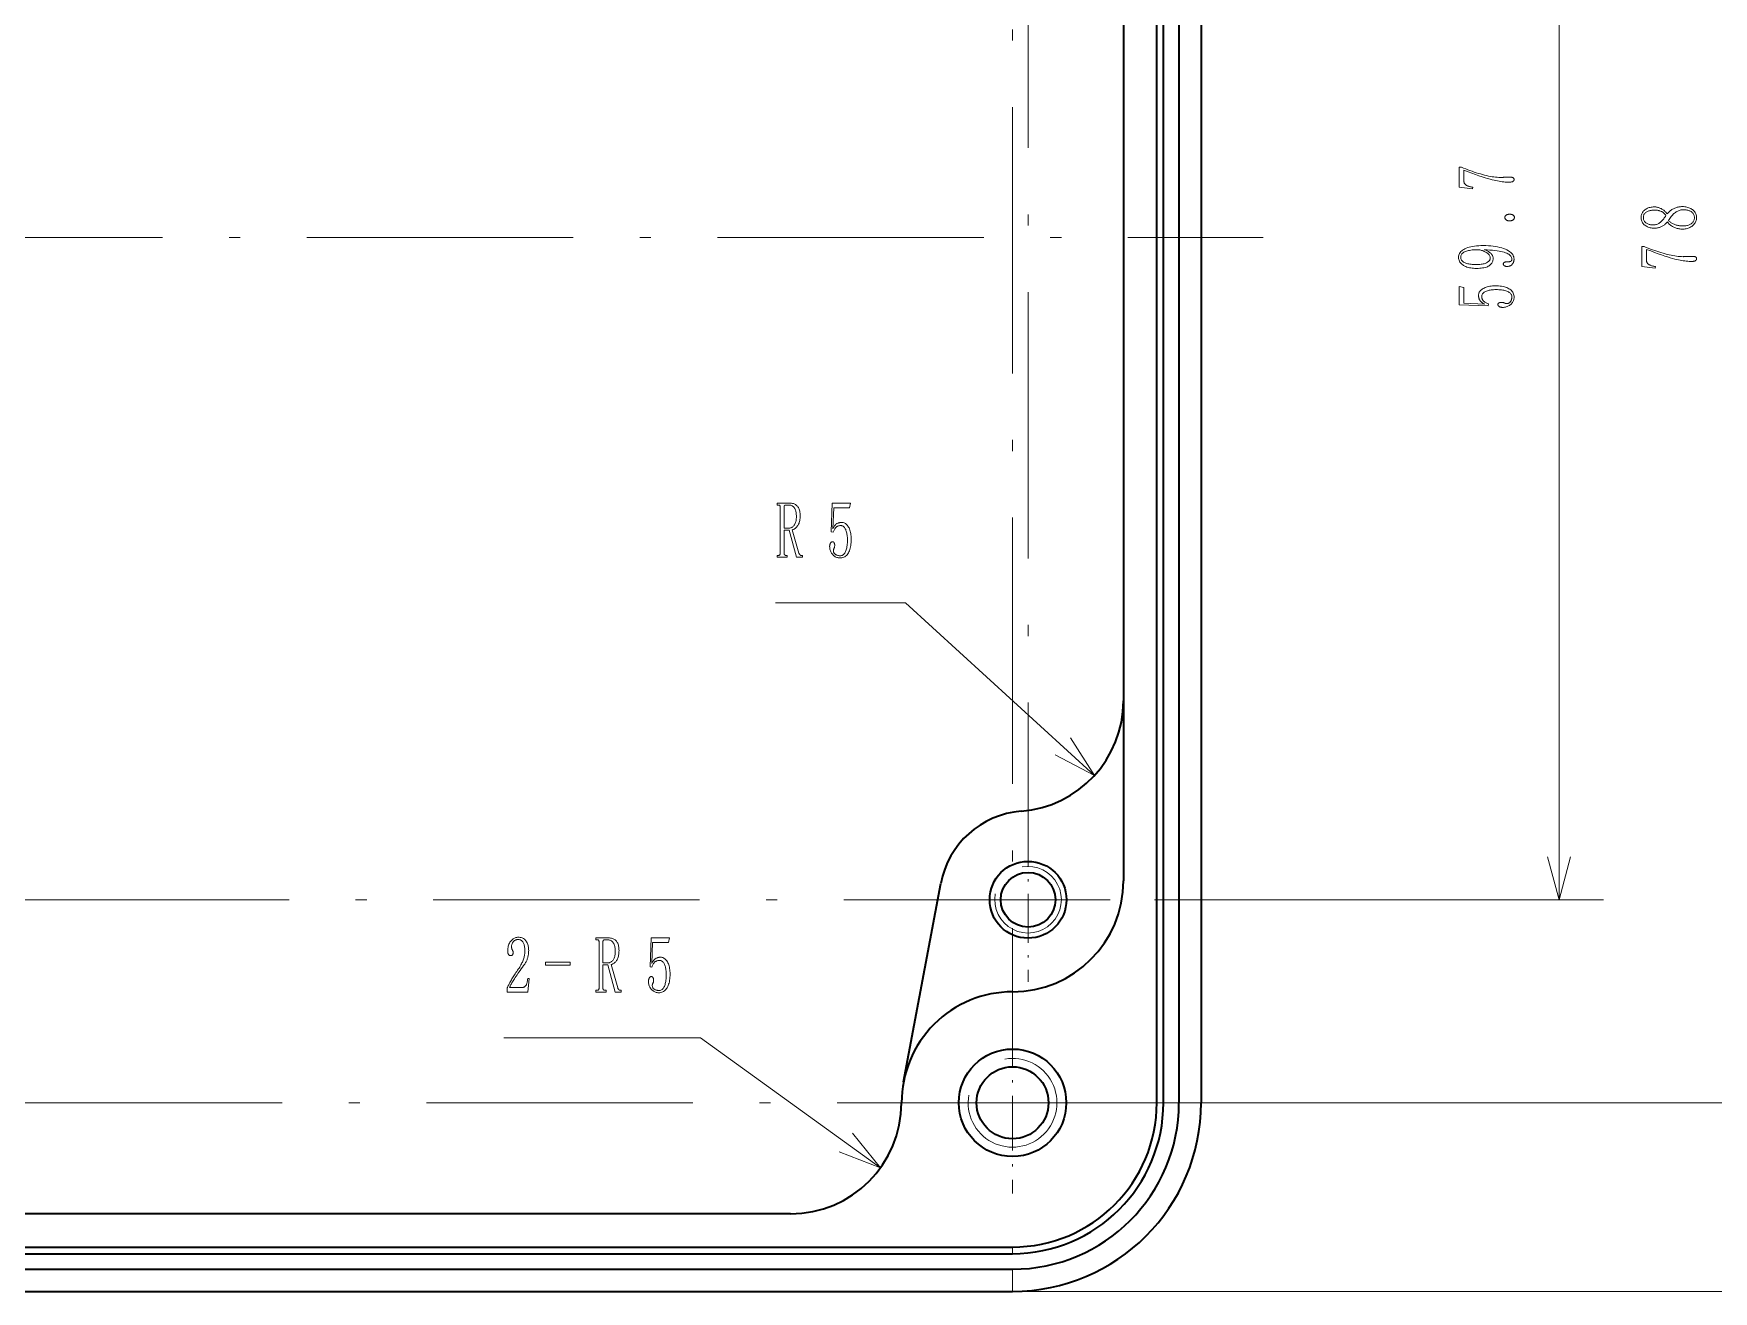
# Model space of a CAD drawing. Extents: x 20 to 415, y 10 to 290.
# Drawn here: x 171.4 to 247.1, y 81.9 to 138.6 of the extents above; entities that cross this region are included whole.
import ezdxf

# ---------------------------------------------------------------- set-up
doc = ezdxf.new("R2010")
doc.units = 0
doc.linetypes.add('DASHDOT', pattern=[18.5, 12, -3, 0.5, -3])

msp = doc.modelspace()

# ---------------------------------------------------------------- linework, layer by layer
at = {"color": 7, "linetype": 'DASHDOT', "lineweight": 13}
for p, q in [((215.534, 172.261), (215.534, 94.262)), ((216.234, 163.924), (216.234, 103.126)), ((91.234, 129.392), (226.834, 129.392)), ((219.931, 99.542), (107.581, 99.542)), ((219.626, 90.392), (106.338, 90.392))]:
    msp.add_line(p, q, dxfattribs=at)
at = {"color": 7, "lineweight": 35}
for p, q in [((222.034, 90.392), (222.034, 168.392)), ((222.334, 90.392), (222.334, 168.392)), ((223.034, 168.392), (223.034, 90.392)), ((224.034, 168.392), (224.034, 90.392)), ((220.534, 158.392), (220.534, 100.392)), ((205.534, 85.392), (112.534, 85.392)), ((102.534, 83.892), (215.534, 83.892)), ((102.534, 83.592), (215.534, 83.592)), ((102.534, 82.892), (215.534, 82.892)), ((102.534, 81.892), (215.534, 81.892))]:
    msp.add_line(p, q, dxfattribs=at)
at = {"color": 7, "lineweight": 13}
for p, q in [((240.164, 99.542), (240.164, 159.242)), ((221.931, 99.542), (242.164, 99.542)), ((219.626, 90.392), (250.392, 90.392)), ((215.534, 81.892), (259.501, 81.892))]:
    msp.add_line(p, q, dxfattribs=at)
at = {"color": 7, "lineweight": 13, "ltscale": 0.146333}
msp.add_line((210.704, 112.916), (204.85, 112.916), dxfattribs=at)
at = {"color": 7, "lineweight": 13, "ltscale": 0.288369}
msp.add_line((219.23, 105.147), (210.704, 112.916), dxfattribs=at)
at = {"color": 7, "lineweight": 35, "ltscale": 0.000587463}
msp.add_line((220.534, 108.03), (220.51, 108.03), dxfattribs=at)
at = {"color": 7, "linetype": 'DASHDOT', "lineweight": 13, "ltscale": 0.184872}
msp.add_line((216.234, 103.239), (216.234, 95.844), dxfattribs=at)
at = {"color": 7, "lineweight": 35, "ltscale": 0.227671}
msp.add_line((210.623, 91.329), (212.303, 100.28), dxfattribs=at)
at = {"color": 7, "linetype": 'DASHDOT', "lineweight": 13, "ltscale": 0.204623}
msp.add_line((215.534, 94.484), (215.534, 86.299), dxfattribs=at)
at = {"color": 7, "lineweight": 13, "ltscale": 0.221376}
msp.add_line((201.471, 93.322), (192.616, 93.322), dxfattribs=at)
at = {"color": 7, "lineweight": 13, "ltscale": 0.250244}
msp.add_line((209.589, 87.467), (201.471, 93.322), dxfattribs=at)
at = {"color": 7, "lineweight": 13, "ltscale": 0.0075}
for p, q in [((222.334, 90.392), (222.034, 90.392)), ((215.534, 83.592), (215.534, 83.892))]:
    msp.add_line(p, q, dxfattribs=at)
at = {"color": 7, "lineweight": 13, "ltscale": 0.025}
for p, q in [((224.034, 90.392), (223.034, 90.392)), ((215.534, 81.892), (215.534, 82.892))]:
    msp.add_line(p, q, dxfattribs=at)
at = {"color": 7, "lineweight": 13}
for points in [[(235.764, 132.549), (235.861, 132.51), (235.958, 132.472), (236.054, 132.435), (236.149, 132.4), (236.244, 132.367), (236.339, 132.335), (236.434, 132.304), (236.528, 132.275), (236.621, 132.247), (236.714, 132.22), (236.806, 132.196), (236.895, 132.174), (236.982, 132.155), (237.066, 132.138), (237.148, 132.124), (237.228, 132.112), (237.305, 132.103), (237.379, 132.097), (237.451, 132.093), (237.521, 132.092), (237.533, 132.092), (237.546, 132.092), (237.56, 132.092), (237.575, 132.093), (237.591, 132.093), (237.608, 132.094), (237.626, 132.095), (237.645, 132.096), (237.665, 132.097), (237.686, 132.099), (237.707, 132.1), (237.73, 132.101), (237.753, 132.102), (237.777, 132.103), (237.802, 132.104), (237.827, 132.105), (237.853, 132.105), (237.88, 132.106), (237.907, 132.106), (237.936, 132.106), (237.958, 132.106), (237.978, 132.105), (237.998, 132.103), (238.016, 132.101), (238.032, 132.099), (238.047, 132.096), (238.061, 132.092), (238.073, 132.088), (238.083, 132.083), (238.093, 132.077), (238.101, 132.071), (238.108, 132.065), (238.115, 132.058), (238.12, 132.05), (238.125, 132.042), (238.129, 132.033), (238.132, 132.023), (238.134, 132.013), (238.135, 132.003), (238.136, 131.992), (238.135, 131.983), (238.134, 131.975), (238.131, 131.967), (238.128, 131.959), (238.123, 131.951), (238.118, 131.943), (238.111, 131.935), (238.104, 131.928), (238.095, 131.92), (238.086, 131.913), (238.075, 131.906), (238.062, 131.9), (238.048, 131.895), (238.033, 131.89), (238.016, 131.886), (237.997, 131.883), (237.977, 131.881), (237.955, 131.879), (237.932, 131.878), (237.907, 131.877), (237.851, 131.878), (237.793, 131.881), (237.733, 131.885), (237.669, 131.891), (237.603, 131.899), (237.535, 131.908), (237.464, 131.919), (237.39, 131.932), (237.314, 131.947), (237.236, 131.963), (237.15, 131.983), (237.053, 132.009), (236.945, 132.04), (236.826, 132.077), (236.696, 132.12), (236.555, 132.169), (236.403, 132.223), (236.239, 132.283), (236.064, 132.349), (235.878, 132.42), (235.878, 131.92), (235.879, 131.898), (235.882, 131.877), (235.887, 131.856), (235.894, 131.837), (235.903, 131.818), (235.914, 131.801), (235.927, 131.785), (235.942, 131.769), (235.959, 131.755), (235.978, 131.742), (235.999, 131.729), (236.022, 131.717), (236.047, 131.706), (236.074, 131.696), (236.103, 131.686), (236.134, 131.677), (236.167, 131.669), (236.202, 131.662), (236.239, 131.655), (236.278, 131.649), (236.264, 131.577), (235.664, 131.649), (235.664, 132.549)], [(238.15, 130.292), (238.149, 130.278), (238.148, 130.264), (238.145, 130.251), (238.141, 130.239), (238.136, 130.227), (238.129, 130.216), (238.122, 130.206), (238.113, 130.196), (238.104, 130.186), (238.093, 130.177), (238.081, 130.169), (238.068, 130.162), (238.055, 130.156), (238.04, 130.15), (238.025, 130.145), (238.009, 130.141), (237.992, 130.138), (237.974, 130.136), (237.955, 130.135), (237.936, 130.135), (237.916, 130.135), (237.897, 130.136), (237.879, 130.138), (237.862, 130.141), (237.846, 130.145), (237.831, 130.15), (237.817, 130.156), (237.803, 130.162), (237.79, 130.169), (237.778, 130.177), (237.768, 130.186), (237.758, 130.196), (237.749, 130.206), (237.742, 130.216), (237.736, 130.227), (237.73, 130.239), (237.726, 130.251), (237.724, 130.264), (237.722, 130.278), (237.721, 130.292), (237.722, 130.303), (237.724, 130.314), (237.727, 130.325), (237.732, 130.335), (237.737, 130.345), (237.744, 130.355), (237.753, 130.365), (237.762, 130.374), (237.773, 130.383), (237.786, 130.392), (237.799, 130.4), (237.812, 130.407), (237.826, 130.414), (237.84, 130.419), (237.855, 130.424), (237.87, 130.428), (237.886, 130.431), (237.902, 130.433), (237.919, 130.434), (237.936, 130.435), (237.955, 130.434), (237.974, 130.433), (237.992, 130.431), (238.009, 130.428), (238.025, 130.424), (238.04, 130.419), (238.055, 130.414), (238.068, 130.407), (238.081, 130.4), (238.093, 130.392), (238.104, 130.383), (238.113, 130.374), (238.122, 130.365), (238.129, 130.355), (238.136, 130.345), (238.141, 130.335), (238.145, 130.325), (238.148, 130.314), (238.149, 130.303)], [(245.72, 130.777), (245.774, 130.776), (245.825, 130.772), (245.875, 130.765), (245.924, 130.756), (245.97, 130.743), (246.015, 130.729), (246.058, 130.711), (246.1, 130.691), (246.139, 130.667), (246.177, 130.642), (246.213, 130.614), (246.244, 130.584), (246.272, 130.552), (246.296, 130.518), (246.317, 130.483), (246.333, 130.445), (246.346, 130.406), (246.356, 130.365), (246.361, 130.322), (246.363, 130.277), (246.361, 130.235), (246.356, 130.194), (246.346, 130.155), (246.333, 130.116), (246.317, 130.079), (246.296, 130.043), (246.272, 130.009), (246.244, 129.976), (246.213, 129.944), (246.177, 129.913), (246.14, 129.885), (246.101, 129.859), (246.061, 129.837), (246.02, 129.817), (245.977, 129.801), (245.934, 129.787), (245.889, 129.777), (245.844, 129.769), (245.797, 129.765), (245.749, 129.763), (245.701, 129.764), (245.655, 129.767), (245.61, 129.771), (245.566, 129.777), (245.524, 129.785), (245.483, 129.794), (245.444, 129.805), (245.406, 129.818), (245.37, 129.833), (245.335, 129.849), (245.301, 129.867), (245.268, 129.886), (245.236, 129.907), (245.204, 129.929), (245.174, 129.952), (245.144, 129.977), (245.116, 130.004), (245.088, 130.032), (245.061, 130.061), (245.035, 130.092), (245.014, 130.064), (244.993, 130.037), (244.97, 130.012), (244.947, 129.989), (244.922, 129.967), (244.897, 129.946), (244.87, 129.927), (244.843, 129.909), (244.814, 129.892), (244.785, 129.877), (244.754, 129.864), (244.723, 129.852), (244.691, 129.841), (244.659, 129.832), (244.626, 129.824), (244.592, 129.817), (244.557, 129.812), (244.522, 129.809), (244.486, 129.807), (244.449, 129.806), (244.401, 129.807), (244.355, 129.811), (244.31, 129.818), (244.266, 129.827), (244.224, 129.838), (244.183, 129.852), (244.144, 129.869), (244.106, 129.888), (244.07, 129.91), (244.035, 129.935), (244.002, 129.961), (243.973, 129.99), (243.947, 130.021), (243.925, 130.053), (243.906, 130.088), (243.891, 130.125), (243.879, 130.164), (243.87, 130.204), (243.865, 130.247), (243.863, 130.292), (243.865, 130.334), (243.87, 130.374), (243.879, 130.413), (243.891, 130.449), (243.906, 130.485), (243.925, 130.518), (243.947, 130.55), (243.973, 130.58), (244.002, 130.608), (244.035, 130.635), (244.07, 130.659), (244.106, 130.681), (244.144, 130.7), (244.183, 130.717), (244.224, 130.731), (244.266, 130.743), (244.31, 130.752), (244.355, 130.758), (244.401, 130.762), (244.449, 130.763), (244.483, 130.762), (244.517, 130.76), (244.55, 130.756), (244.583, 130.751), (244.615, 130.743), (244.647, 130.735), (244.678, 130.725), (244.709, 130.713), (244.74, 130.699), (244.77, 130.685), (244.8, 130.668), (244.829, 130.65), (244.857, 130.63), (244.885, 130.609), (244.911, 130.586), (244.937, 130.562), (244.963, 130.536), (244.987, 130.509), (245.011, 130.479), (245.035, 130.449), (245.063, 130.482), (245.093, 130.514), (245.123, 130.543), (245.153, 130.571), (245.185, 130.597), (245.216, 130.621), (245.249, 130.643), (245.281, 130.664), (245.315, 130.682), (245.349, 130.699), (245.383, 130.714), (245.419, 130.727), (245.454, 130.739), (245.491, 130.749), (245.527, 130.758), (245.565, 130.765), (245.603, 130.77), (245.641, 130.774), (245.681, 130.777)], [(244.463, 130.62), (244.424, 130.619), (244.385, 130.617), (244.348, 130.613), (244.311, 130.608), (244.276, 130.601), (244.241, 130.592), (244.208, 130.582), (244.175, 130.57), (244.144, 130.557), (244.113, 130.542), (244.085, 130.525), (244.059, 130.507), (244.037, 130.486), (244.017, 130.464), (244.001, 130.44), (243.987, 130.414), (243.977, 130.386), (243.969, 130.357), (243.965, 130.325), (243.963, 130.292), (243.965, 130.256), (243.969, 130.222), (243.976, 130.19), (243.986, 130.16), (243.999, 130.133), (244.015, 130.107), (244.033, 130.084), (244.055, 130.063), (244.079, 130.044), (244.106, 130.027), (244.135, 130.012), (244.164, 129.999), (244.193, 129.987), (244.223, 129.977), (244.252, 129.968), (244.283, 129.961), (244.313, 129.956), (244.344, 129.952), (244.375, 129.95), (244.406, 129.949), (244.437, 129.95), (244.469, 129.953), (244.5, 129.959), (244.531, 129.967), (244.561, 129.977), (244.592, 129.99), (244.623, 130.005), (244.653, 130.022), (244.683, 130.041), (244.713, 130.063), (244.743, 130.087), (244.772, 130.112), (244.8, 130.139), (244.827, 130.168), (244.854, 130.199), (244.88, 130.231), (244.906, 130.265), (244.93, 130.301), (244.954, 130.338), (244.977, 130.377), (244.96, 130.402), (244.941, 130.426), (244.922, 130.448), (244.902, 130.469), (244.881, 130.488), (244.859, 130.506), (244.836, 130.522), (244.813, 130.537), (244.788, 130.551), (244.763, 130.563), (244.737, 130.574), (244.71, 130.584), (244.682, 130.592), (244.653, 130.6), (244.624, 130.606), (244.593, 130.611), (244.562, 130.615), (244.53, 130.618), (244.497, 130.62)], [(245.749, 129.906), (245.794, 129.907), (245.837, 129.91), (245.878, 129.915), (245.918, 129.922), (245.956, 129.931), (245.992, 129.942), (246.027, 129.955), (246.06, 129.97), (246.091, 129.987), (246.12, 130.006), (246.147, 130.027), (246.172, 130.049), (246.193, 130.072), (246.212, 130.097), (246.227, 130.124), (246.24, 130.152), (246.25, 130.181), (246.257, 130.212), (246.262, 130.244), (246.263, 130.277), (246.262, 130.314), (246.257, 130.348), (246.25, 130.38), (246.24, 130.41), (246.227, 130.438), (246.212, 130.464), (246.193, 130.488), (246.172, 130.511), (246.147, 130.531), (246.12, 130.549), (246.091, 130.565), (246.06, 130.58), (246.028, 130.593), (245.995, 130.604), (245.96, 130.613), (245.923, 130.621), (245.885, 130.627), (245.846, 130.631), (245.805, 130.634), (245.763, 130.635), (245.726, 130.633), (245.689, 130.63), (245.653, 130.624), (245.617, 130.615), (245.581, 130.604), (245.545, 130.591), (245.51, 130.575), (245.475, 130.557), (245.44, 130.536), (245.406, 130.513), (245.372, 130.488), (245.339, 130.46), (245.306, 130.429), (245.273, 130.397), (245.242, 130.361), (245.211, 130.324), (245.18, 130.284), (245.15, 130.241), (245.121, 130.196), (245.092, 130.149), (245.115, 130.126), (245.14, 130.105), (245.165, 130.085), (245.192, 130.065), (245.22, 130.047), (245.249, 130.03), (245.28, 130.013), (245.311, 129.998), (245.344, 129.984), (245.377, 129.97), (245.412, 129.958), (245.447, 129.947), (245.483, 129.937), (245.519, 129.929), (245.556, 129.922), (245.593, 129.916), (245.631, 129.912), (245.67, 129.909), (245.709, 129.907)], [(237.193, 128.435), (237.191, 128.395), (237.186, 128.358), (237.177, 128.322), (237.164, 128.287), (237.148, 128.254), (237.128, 128.223), (237.105, 128.193), (237.078, 128.165), (237.048, 128.138), (237.014, 128.113), (236.976, 128.09), (236.934, 128.069), (236.887, 128.051), (236.836, 128.035), (236.78, 128.022), (236.72, 128.011), (236.656, 128.003), (236.587, 127.997), (236.513, 127.993), (236.436, 127.992), (236.368, 127.993), (236.303, 127.997), (236.24, 128.003), (236.18, 128.012), (236.121, 128.024), (236.065, 128.038), (236.012, 128.055), (235.96, 128.074), (235.911, 128.096), (235.864, 128.12), (235.821, 128.147), (235.782, 128.176), (235.748, 128.208), (235.718, 128.241), (235.693, 128.277), (235.672, 128.316), (235.656, 128.356), (235.645, 128.399), (235.638, 128.444), (235.636, 128.492), (235.638, 128.539), (235.647, 128.585), (235.661, 128.628), (235.681, 128.67), (235.707, 128.71), (235.738, 128.747), (235.776, 128.783), (235.818, 128.816), (235.867, 128.848), (235.921, 128.877), (235.981, 128.905), (236.046, 128.929), (236.116, 128.95), (236.191, 128.969), (236.271, 128.985), (236.357, 128.997), (236.447, 129.007), (236.543, 129.015), (236.644, 129.019), (236.75, 129.02), (236.868, 129.019), (236.982, 129.014), (237.091, 129.005), (237.197, 128.994), (237.298, 128.979), (237.395, 128.961), (237.488, 128.94), (237.577, 128.915), (237.662, 128.887), (237.743, 128.856), (237.817, 128.822), (237.884, 128.785), (237.943, 128.746), (237.994, 128.705), (238.037, 128.661), (238.073, 128.615), (238.1, 128.566), (238.12, 128.515), (238.132, 128.462), (238.136, 128.406), (238.135, 128.381), (238.132, 128.356), (238.128, 128.331), (238.122, 128.308), (238.114, 128.285), (238.105, 128.262), (238.094, 128.24), (238.081, 128.219), (238.066, 128.198), (238.05, 128.177), (238.032, 128.158), (238.013, 128.141), (237.993, 128.126), (237.972, 128.113), (237.95, 128.102), (237.926, 128.093), (237.902, 128.086), (237.876, 128.081), (237.849, 128.078), (237.821, 128.077), (237.81, 128.078), (237.798, 128.079), (237.787, 128.08), (237.776, 128.082), (237.764, 128.085), (237.753, 128.088), (237.741, 128.091), (237.73, 128.096), (237.718, 128.101), (237.707, 128.106), (237.696, 128.112), (237.686, 128.119), (237.678, 128.126), (237.67, 128.133), (237.664, 128.142), (237.659, 128.151), (237.655, 128.16), (237.652, 128.17), (237.65, 128.181), (237.65, 128.192), (237.65, 128.203), (237.652, 128.213), (237.656, 128.223), (237.66, 128.232), (237.666, 128.24), (237.673, 128.247), (237.681, 128.254), (237.691, 128.26), (237.702, 128.266), (237.714, 128.27), (237.727, 128.274), (237.741, 128.278), (237.755, 128.281), (237.769, 128.284), (237.784, 128.286), (237.799, 128.288), (237.815, 128.29), (237.831, 128.291), (237.847, 128.291), (237.864, 128.292), (237.875, 128.292), (237.886, 128.292), (237.896, 128.292), (237.906, 128.293), (237.916, 128.293), (237.925, 128.294), (237.934, 128.295), (237.942, 128.296), (237.95, 128.297), (237.957, 128.299), (237.964, 128.3), (237.97, 128.302), (237.976, 128.304), (237.982, 128.306), (237.987, 128.308), (237.992, 128.31), (237.996, 128.312), (238, 128.315), (238.004, 128.317), (238.007, 128.32), (238.01, 128.323), (238.012, 128.326), (238.015, 128.329), (238.017, 128.333), (238.019, 128.336), (238.022, 128.34), (238.023, 128.344), (238.025, 128.348), (238.027, 128.352), (238.028, 128.356), (238.03, 128.36), (238.031, 128.365), (238.032, 128.369), (238.033, 128.374), (238.034, 128.379), (238.034, 128.384), (238.035, 128.389), (238.035, 128.395), (238.035, 128.4), (238.036, 128.406), (238.033, 128.442), (238.024, 128.477), (238.01, 128.51), (237.99, 128.542), (237.964, 128.572), (237.933, 128.601), (237.896, 128.627), (237.853, 128.653), (237.804, 128.677), (237.75, 128.699), (237.689, 128.719), (237.62, 128.739), (237.544, 128.756), (237.46, 128.772), (237.368, 128.786), (237.268, 128.799), (237.161, 128.81), (237.046, 128.82), (236.923, 128.828), (236.793, 128.835), (236.826, 128.823), (236.859, 128.81), (236.89, 128.796), (236.921, 128.782), (236.95, 128.767), (236.978, 128.751), (237.005, 128.734), (237.03, 128.716), (237.055, 128.697), (237.078, 128.677), (237.1, 128.657), (237.12, 128.636), (237.137, 128.614), (237.152, 128.591), (237.164, 128.567), (237.174, 128.542), (237.182, 128.516), (237.188, 128.49), (237.192, 128.463)], [(236.421, 128.163), (236.483, 128.164), (236.541, 128.167), (236.596, 128.171), (236.649, 128.177), (236.698, 128.185), (236.744, 128.194), (236.788, 128.205), (236.828, 128.218), (236.865, 128.233), (236.9, 128.249), (236.931, 128.266), (236.959, 128.285), (236.984, 128.304), (237.005, 128.324), (237.023, 128.345), (237.038, 128.367), (237.049, 128.39), (237.058, 128.413), (237.062, 128.438), (237.064, 128.463), (237.062, 128.491), (237.056, 128.519), (237.046, 128.546), (237.032, 128.573), (237.014, 128.599), (236.992, 128.624), (236.966, 128.649), (236.936, 128.673), (236.902, 128.697), (236.864, 128.72), (236.824, 128.742), (236.785, 128.761), (236.747, 128.779), (236.709, 128.793), (236.671, 128.806), (236.634, 128.816), (236.598, 128.824), (236.562, 128.83), (236.527, 128.833), (236.493, 128.835), (236.425, 128.834), (236.361, 128.831), (236.299, 128.827), (236.24, 128.822), (236.184, 128.815), (236.13, 128.806), (236.079, 128.796), (236.031, 128.784), (235.985, 128.771), (235.943, 128.756), (235.903, 128.739), (235.868, 128.72), (235.837, 128.699), (235.81, 128.676), (235.787, 128.651), (235.769, 128.623), (235.754, 128.593), (235.744, 128.562), (235.738, 128.528), (235.736, 128.492), (235.737, 128.458), (235.743, 128.427), (235.753, 128.397), (235.766, 128.369), (235.784, 128.343), (235.805, 128.319), (235.83, 128.297), (235.859, 128.277), (235.892, 128.258), (235.928, 128.242), (235.968, 128.227), (236.01, 128.213), (236.054, 128.202), (236.1, 128.191), (236.148, 128.183), (236.198, 128.176), (236.251, 128.17), (236.306, 128.166), (236.362, 128.164)], [(243.992, 128.977), (244.089, 128.938), (244.185, 128.9), (244.281, 128.864), (244.377, 128.829), (244.472, 128.795), (244.567, 128.763), (244.661, 128.732), (244.755, 128.703), (244.849, 128.675), (244.942, 128.649), (245.033, 128.624), (245.123, 128.603), (245.209, 128.583), (245.294, 128.567), (245.376, 128.552), (245.455, 128.541), (245.532, 128.532), (245.607, 128.525), (245.679, 128.522), (245.749, 128.52), (245.761, 128.52), (245.774, 128.521), (245.788, 128.521), (245.803, 128.521), (245.819, 128.522), (245.835, 128.523), (245.853, 128.524), (245.872, 128.525), (245.892, 128.526), (245.913, 128.527), (245.935, 128.529), (245.957, 128.53), (245.981, 128.531), (246.005, 128.532), (246.029, 128.533), (246.055, 128.533), (246.081, 128.534), (246.107, 128.534), (246.135, 128.534), (246.163, 128.535), (246.185, 128.534), (246.206, 128.533), (246.225, 128.532), (246.243, 128.53), (246.26, 128.527), (246.275, 128.524), (246.288, 128.521), (246.3, 128.516), (246.311, 128.511), (246.32, 128.506), (246.328, 128.5), (246.336, 128.493), (246.342, 128.486), (246.348, 128.479), (246.352, 128.47), (246.356, 128.461), (246.359, 128.452), (246.361, 128.442), (246.363, 128.431), (246.363, 128.42), (246.363, 128.412), (246.361, 128.403), (246.359, 128.395), (246.355, 128.387), (246.351, 128.379), (246.345, 128.371), (246.339, 128.364), (246.331, 128.356), (246.323, 128.349), (246.313, 128.342), (246.302, 128.335), (246.29, 128.329), (246.276, 128.323), (246.261, 128.319), (246.244, 128.315), (246.225, 128.312), (246.205, 128.309), (246.183, 128.307), (246.16, 128.306), (246.135, 128.306), (246.079, 128.307), (246.021, 128.309), (245.96, 128.314), (245.897, 128.32), (245.831, 128.327), (245.763, 128.337), (245.692, 128.348), (245.618, 128.361), (245.542, 128.375), (245.463, 128.392), (245.378, 128.412), (245.281, 128.437), (245.173, 128.469), (245.054, 128.506), (244.924, 128.549), (244.783, 128.597), (244.63, 128.652), (244.467, 128.712), (244.292, 128.777), (244.106, 128.849), (244.106, 128.349), (244.107, 128.326), (244.11, 128.305), (244.115, 128.285), (244.122, 128.265), (244.131, 128.247), (244.142, 128.23), (244.155, 128.213), (244.17, 128.198), (244.187, 128.184), (244.206, 128.17), (244.227, 128.158), (244.25, 128.146), (244.275, 128.135), (244.302, 128.125), (244.331, 128.115), (244.362, 128.106), (244.395, 128.098), (244.43, 128.09), (244.467, 128.083), (244.506, 128.077), (244.492, 128.006), (243.892, 128.077), (243.892, 128.977)], [(236.536, 126.777), (236.538, 126.814), (236.544, 126.849), (236.554, 126.883), (236.569, 126.916), (236.587, 126.947), (236.61, 126.977), (236.637, 127.006), (236.668, 127.033), (236.703, 127.06), (236.743, 127.085), (236.785, 127.108), (236.831, 127.128), (236.879, 127.146), (236.93, 127.162), (236.984, 127.176), (237.04, 127.187), (237.099, 127.195), (237.161, 127.201), (237.225, 127.205), (237.293, 127.206), (237.368, 127.205), (237.441, 127.201), (237.51, 127.194), (237.576, 127.185), (237.639, 127.174), (237.699, 127.16), (237.756, 127.143), (237.809, 127.124), (237.86, 127.102), (237.907, 127.077), (237.95, 127.05), (237.989, 127.021), (238.024, 126.989), (238.053, 126.954), (238.078, 126.917), (238.099, 126.877), (238.115, 126.834), (238.126, 126.789), (238.133, 126.742), (238.136, 126.692), (238.134, 126.655), (238.13, 126.619), (238.122, 126.585), (238.112, 126.551), (238.098, 126.518), (238.082, 126.487), (238.062, 126.456), (238.04, 126.427), (238.014, 126.398), (237.986, 126.37), (237.955, 126.344), (237.923, 126.321), (237.89, 126.301), (237.855, 126.283), (237.819, 126.268), (237.782, 126.256), (237.744, 126.247), (237.704, 126.24), (237.663, 126.236), (237.621, 126.235), (237.604, 126.235), (237.588, 126.236), (237.572, 126.238), (237.556, 126.24), (237.541, 126.243), (237.526, 126.247), (237.512, 126.252), (237.498, 126.257), (237.484, 126.263), (237.471, 126.27), (237.459, 126.278), (237.448, 126.285), (237.438, 126.294), (237.43, 126.302), (237.423, 126.311), (237.417, 126.321), (237.413, 126.331), (237.41, 126.341), (237.408, 126.352), (237.407, 126.363), (237.408, 126.374), (237.409, 126.385), (237.412, 126.394), (237.416, 126.403), (237.421, 126.411), (237.428, 126.419), (237.435, 126.426), (237.444, 126.432), (237.453, 126.437), (237.464, 126.442), (237.475, 126.446), (237.486, 126.449), (237.497, 126.453), (237.508, 126.455), (237.518, 126.458), (237.528, 126.46), (237.537, 126.461), (237.546, 126.462), (237.555, 126.463), (237.564, 126.463), (237.581, 126.463), (237.597, 126.462), (237.612, 126.461), (237.627, 126.459), (237.641, 126.456), (237.654, 126.453), (237.667, 126.449), (237.678, 126.445), (237.689, 126.44), (237.7, 126.435), (237.71, 126.429), (237.72, 126.424), (237.73, 126.42), (237.741, 126.416), (237.752, 126.413), (237.762, 126.411), (237.773, 126.409), (237.784, 126.407), (237.796, 126.406), (237.807, 126.406), (237.829, 126.407), (237.85, 126.41), (237.87, 126.414), (237.889, 126.421), (237.907, 126.429), (237.924, 126.439), (237.939, 126.451), (237.953, 126.465), (237.966, 126.481), (237.978, 126.499), (237.989, 126.518), (237.999, 126.537), (238.008, 126.556), (238.015, 126.577), (238.021, 126.597), (238.026, 126.618), (238.03, 126.639), (238.033, 126.661), (238.035, 126.683), (238.036, 126.706), (238.034, 126.737), (238.028, 126.766), (238.019, 126.794), (238.006, 126.82), (237.989, 126.845), (237.969, 126.869), (237.945, 126.891), (237.917, 126.912), (237.885, 126.931), (237.85, 126.949), (237.811, 126.965), (237.769, 126.98), (237.724, 126.993), (237.676, 127.004), (237.625, 127.013), (237.57, 127.021), (237.513, 127.027), (237.452, 127.031), (237.388, 127.034), (237.321, 127.035), (237.265, 127.034), (237.211, 127.031), (237.159, 127.027), (237.11, 127.022), (237.062, 127.015), (237.017, 127.006), (236.974, 126.996), (236.933, 126.984), (236.894, 126.971), (236.857, 126.956), (236.823, 126.94), (236.793, 126.922), (236.766, 126.903), (236.743, 126.883), (236.723, 126.861), (236.707, 126.839), (236.694, 126.814), (236.686, 126.789), (236.68, 126.762), (236.678, 126.735), (236.679, 126.712), (236.681, 126.69), (236.684, 126.669), (236.688, 126.649), (236.693, 126.629), (236.699, 126.61), (236.706, 126.592), (236.715, 126.575), (236.725, 126.558), (236.736, 126.542), (236.748, 126.526), (236.764, 126.511), (236.781, 126.495), (236.802, 126.48), (236.825, 126.465), (236.85, 126.45), (236.879, 126.435), (236.909, 126.421), (236.943, 126.406), (236.978, 126.392), (236.964, 126.306), (235.664, 126.349), (235.664, 127.177), (235.878, 127.135), (235.878, 126.42), (236.821, 126.377), (236.783, 126.397), (236.748, 126.417), (236.715, 126.437), (236.686, 126.457), (236.661, 126.477), (236.638, 126.497), (236.618, 126.517), (236.602, 126.537), (236.589, 126.557), (236.578, 126.577), (236.57, 126.597), (236.563, 126.617), (236.557, 126.637), (236.551, 126.657), (236.546, 126.677), (236.542, 126.697), (236.539, 126.717), (236.537, 126.737), (236.536, 126.757)], [(205.965, 116.844), (205.963, 116.788), (205.96, 116.735), (205.955, 116.684), (205.947, 116.636), (205.938, 116.591), (205.926, 116.548), (205.912, 116.507), (205.896, 116.469), (205.878, 116.434), (205.857, 116.401), (205.836, 116.371), (205.813, 116.344), (205.79, 116.319), (205.766, 116.296), (205.741, 116.276), (205.716, 116.259), (205.69, 116.244), (205.663, 116.232), (205.636, 116.223), (205.607, 116.216), (205.907, 115.158), (205.913, 115.147), (205.919, 115.137), (205.924, 115.127), (205.929, 115.118), (205.934, 115.11), (205.939, 115.103), (205.944, 115.096), (205.949, 115.09), (205.953, 115.085), (205.957, 115.08), (205.962, 115.076), (205.966, 115.072), (205.971, 115.069), (205.976, 115.066), (205.981, 115.064), (205.986, 115.062), (205.991, 115.06), (205.996, 115.059), (206.002, 115.059), (206.007, 115.058), (206.065, 115.058), (206.065, 114.973), (205.793, 114.973), (205.465, 116.201), (205.236, 116.201), (205.236, 115.173), (205.236, 115.162), (205.237, 115.151), (205.238, 115.141), (205.239, 115.132), (205.241, 115.123), (205.244, 115.114), (205.246, 115.107), (205.25, 115.1), (205.253, 115.093), (205.257, 115.087), (205.262, 115.082), (205.267, 115.077), (205.272, 115.072), (205.278, 115.069), (205.284, 115.066), (205.291, 115.063), (205.298, 115.061), (205.305, 115.06), (205.313, 115.059), (205.322, 115.058), (205.379, 115.058), (205.379, 114.973), (204.922, 114.973), (204.922, 115.058), (204.979, 115.058), (204.99, 115.059), (205, 115.06), (205.009, 115.061), (205.018, 115.063), (205.025, 115.066), (205.032, 115.069), (205.038, 115.072), (205.043, 115.077), (205.047, 115.082), (205.05, 115.087), (205.053, 115.093), (205.055, 115.1), (205.058, 115.107), (205.059, 115.114), (205.061, 115.123), (205.062, 115.132), (205.063, 115.141), (205.064, 115.151), (205.064, 115.162), (205.065, 115.173), (205.065, 117.216), (205.064, 117.227), (205.064, 117.237), (205.063, 117.247), (205.062, 117.257), (205.061, 117.266), (205.059, 117.274), (205.058, 117.282), (205.055, 117.289), (205.053, 117.295), (205.05, 117.301), (205.047, 117.307), (205.043, 117.312), (205.038, 117.316), (205.032, 117.32), (205.025, 117.323), (205.018, 117.325), (205.009, 117.327), (205, 117.329), (204.99, 117.33), (204.979, 117.33), (204.922, 117.33), (204.922, 117.416), (205.493, 117.416), (205.538, 117.414), (205.58, 117.41), (205.621, 117.403), (205.659, 117.393), (205.695, 117.38), (205.729, 117.364), (205.761, 117.346), (205.79, 117.324), (205.818, 117.3), (205.843, 117.273), (205.866, 117.243), (205.887, 117.21), (205.905, 117.174), (205.921, 117.136), (205.934, 117.094), (205.945, 117.05), (205.954, 117.003), (205.96, 116.953), (205.963, 116.9)], [(207.836, 116.544), (207.872, 116.542), (207.908, 116.536), (207.942, 116.526), (207.974, 116.511), (208.006, 116.492), (208.036, 116.47), (208.064, 116.443), (208.092, 116.412), (208.118, 116.376), (208.143, 116.337), (208.166, 116.294), (208.187, 116.249), (208.205, 116.201), (208.221, 116.15), (208.234, 116.096), (208.245, 116.04), (208.254, 115.981), (208.26, 115.919), (208.263, 115.854), (208.265, 115.787), (208.263, 115.711), (208.259, 115.639), (208.253, 115.57), (208.244, 115.504), (208.232, 115.441), (208.218, 115.381), (208.202, 115.324), (208.182, 115.27), (208.16, 115.22), (208.136, 115.173), (208.109, 115.129), (208.079, 115.09), (208.047, 115.056), (208.013, 115.026), (207.975, 115.001), (207.935, 114.981), (207.893, 114.965), (207.848, 114.953), (207.8, 114.946), (207.75, 114.944), (207.714, 114.946), (207.678, 114.95), (207.643, 114.958), (207.61, 114.968), (207.577, 114.982), (207.545, 114.998), (207.515, 115.018), (207.485, 115.04), (207.456, 115.066), (207.429, 115.094), (207.403, 115.125), (207.38, 115.157), (207.36, 115.19), (207.342, 115.224), (207.327, 115.26), (207.315, 115.297), (207.305, 115.336), (207.299, 115.375), (207.294, 115.416), (207.293, 115.458), (207.293, 115.475), (207.295, 115.492), (207.296, 115.508), (207.299, 115.524), (207.302, 115.539), (207.306, 115.554), (207.311, 115.568), (207.316, 115.582), (207.322, 115.595), (207.329, 115.608), (207.336, 115.621), (207.344, 115.632), (207.352, 115.641), (207.361, 115.65), (207.37, 115.657), (207.379, 115.662), (207.389, 115.667), (207.4, 115.67), (207.41, 115.672), (207.422, 115.673), (207.433, 115.672), (207.443, 115.67), (207.453, 115.668), (207.462, 115.664), (207.47, 115.658), (207.477, 115.652), (207.484, 115.645), (207.49, 115.636), (207.496, 115.626), (207.5, 115.616), (207.504, 115.604), (207.508, 115.593), (207.511, 115.583), (207.514, 115.572), (207.516, 115.562), (207.518, 115.552), (207.52, 115.543), (207.521, 115.533), (207.521, 115.524), (207.522, 115.516), (207.521, 115.499), (207.521, 115.483), (207.519, 115.467), (207.517, 115.453), (207.515, 115.439), (207.511, 115.426), (207.508, 115.413), (207.503, 115.401), (207.499, 115.39), (207.493, 115.38), (207.488, 115.37), (207.483, 115.36), (207.479, 115.349), (207.475, 115.339), (207.472, 115.328), (207.469, 115.317), (207.467, 115.306), (207.466, 115.295), (207.465, 115.284), (207.465, 115.273), (207.465, 115.25), (207.468, 115.229), (207.473, 115.209), (207.479, 115.19), (207.488, 115.173), (207.498, 115.156), (207.51, 115.141), (207.524, 115.126), (207.54, 115.113), (207.557, 115.101), (207.576, 115.09), (207.595, 115.081), (207.615, 115.072), (207.635, 115.065), (207.656, 115.058), (207.677, 115.053), (207.698, 115.049), (207.72, 115.046), (207.742, 115.045), (207.765, 115.044), (207.795, 115.046), (207.825, 115.052), (207.852, 115.061), (207.879, 115.074), (207.904, 115.091), (207.927, 115.111), (207.95, 115.135), (207.97, 115.163), (207.99, 115.195), (208.007, 115.23), (208.024, 115.269), (208.038, 115.31), (208.051, 115.355), (208.062, 115.404), (208.072, 115.455), (208.079, 115.509), (208.085, 115.567), (208.09, 115.628), (208.092, 115.691), (208.093, 115.758), (208.092, 115.815), (208.09, 115.868), (208.086, 115.92), (208.081, 115.97), (208.073, 116.017), (208.065, 116.063), (208.055, 116.106), (208.043, 116.147), (208.029, 116.186), (208.015, 116.223), (207.998, 116.257), (207.981, 116.287), (207.962, 116.314), (207.941, 116.337), (207.92, 116.357), (207.897, 116.373), (207.873, 116.385), (207.848, 116.394), (207.821, 116.4), (207.793, 116.401), (207.771, 116.401), (207.749, 116.399), (207.728, 116.396), (207.707, 116.392), (207.688, 116.387), (207.669, 116.381), (207.651, 116.373), (207.633, 116.365), (207.616, 116.355), (207.6, 116.344), (207.585, 116.331), (207.569, 116.316), (207.554, 116.298), (207.539, 116.278), (207.523, 116.255), (207.509, 116.229), (207.494, 116.201), (207.479, 116.17), (207.465, 116.137), (207.45, 116.101), (207.365, 116.116), (207.407, 117.416), (208.236, 117.416), (208.193, 117.201), (207.479, 117.201), (207.436, 116.258), (207.456, 116.297), (207.476, 116.332), (207.496, 116.364), (207.516, 116.393), (207.536, 116.419), (207.556, 116.442), (207.576, 116.461), (207.596, 116.478), (207.616, 116.491), (207.636, 116.501), (207.656, 116.509), (207.676, 116.517), (207.696, 116.523), (207.716, 116.529), (207.736, 116.533), (207.756, 116.537), (207.776, 116.54), (207.796, 116.542), (207.816, 116.544)], [(205.236, 116.287), (205.45, 116.287), (205.478, 116.288), (205.506, 116.292), (205.532, 116.299), (205.558, 116.308), (205.582, 116.319), (205.606, 116.333), (205.629, 116.35), (205.651, 116.369), (205.673, 116.391), (205.693, 116.416), (205.712, 116.443), (205.729, 116.473), (205.744, 116.506), (205.757, 116.541), (205.768, 116.58), (205.777, 116.621), (205.784, 116.666), (205.789, 116.713), (205.792, 116.763), (205.793, 116.816), (205.792, 116.863), (205.79, 116.908), (205.785, 116.952), (205.779, 116.993), (205.772, 117.032), (205.762, 117.068), (205.751, 117.103), (205.738, 117.136), (205.724, 117.166), (205.707, 117.194), (205.689, 117.22), (205.669, 117.243), (205.647, 117.263), (205.623, 117.281), (205.597, 117.296), (205.569, 117.308), (205.538, 117.318), (205.506, 117.324), (205.472, 117.329), (205.436, 117.33), (205.322, 117.33), (205.313, 117.33), (205.305, 117.329), (205.298, 117.327), (205.291, 117.325), (205.284, 117.323), (205.278, 117.32), (205.272, 117.316), (205.267, 117.312), (205.262, 117.307), (205.257, 117.301), (205.253, 117.295), (205.25, 117.289), (205.246, 117.282), (205.244, 117.274), (205.241, 117.266), (205.239, 117.257), (205.238, 117.247), (205.237, 117.237), (205.236, 117.227), (205.236, 117.216)], [(193.558, 97.222), (193.558, 97.272), (193.555, 97.32), (193.551, 97.365), (193.546, 97.408), (193.539, 97.449), (193.53, 97.487), (193.52, 97.522), (193.508, 97.556), (193.495, 97.586), (193.48, 97.615), (193.463, 97.641), (193.445, 97.664), (193.426, 97.684), (193.404, 97.702), (193.382, 97.717), (193.357, 97.729), (193.331, 97.738), (193.304, 97.745), (193.275, 97.749), (193.244, 97.751), (193.222, 97.75), (193.2, 97.747), (193.178, 97.742), (193.157, 97.736), (193.137, 97.727), (193.117, 97.717), (193.098, 97.705), (193.08, 97.691), (193.062, 97.675), (193.044, 97.658), (193.028, 97.639), (193.013, 97.619), (193, 97.597), (192.989, 97.575), (192.98, 97.552), (192.972, 97.528), (192.966, 97.503), (192.962, 97.477), (192.959, 97.45), (192.958, 97.422), (192.959, 97.405), (192.96, 97.389), (192.962, 97.373), (192.964, 97.358), (192.967, 97.343), (192.971, 97.329), (192.976, 97.316), (192.981, 97.303), (192.987, 97.291), (192.994, 97.279), (193.001, 97.268), (193.007, 97.256), (193.012, 97.245), (193.017, 97.233), (193.021, 97.222), (193.024, 97.211), (193.027, 97.199), (193.028, 97.188), (193.029, 97.176), (193.03, 97.165), (193.03, 97.151), (193.029, 97.138), (193.027, 97.125), (193.025, 97.113), (193.023, 97.102), (193.02, 97.092), (193.016, 97.082), (193.012, 97.073), (193.007, 97.065), (193.001, 97.058), (192.995, 97.051), (192.989, 97.045), (192.983, 97.039), (192.976, 97.035), (192.969, 97.031), (192.962, 97.028), (192.954, 97.025), (192.946, 97.023), (192.938, 97.022), (192.93, 97.022), (192.916, 97.022), (192.903, 97.024), (192.89, 97.026), (192.878, 97.03), (192.867, 97.034), (192.857, 97.04), (192.847, 97.046), (192.838, 97.054), (192.83, 97.062), (192.823, 97.072), (192.816, 97.083), (192.81, 97.095), (192.804, 97.108), (192.8, 97.122), (192.796, 97.138), (192.793, 97.155), (192.79, 97.173), (192.788, 97.193), (192.787, 97.214), (192.787, 97.236), (192.788, 97.295), (192.793, 97.351), (192.8, 97.403), (192.811, 97.453), (192.824, 97.501), (192.841, 97.545), (192.86, 97.586), (192.883, 97.625), (192.908, 97.661), (192.937, 97.693), (192.967, 97.723), (192.998, 97.75), (193.029, 97.774), (193.06, 97.794), (193.092, 97.811), (193.125, 97.825), (193.157, 97.836), (193.191, 97.844), (193.224, 97.849), (193.258, 97.851), (193.306, 97.849), (193.35, 97.844), (193.393, 97.835), (193.432, 97.823), (193.469, 97.808), (193.504, 97.789), (193.535, 97.767), (193.565, 97.741), (193.591, 97.712), (193.616, 97.679), (193.637, 97.644), (193.657, 97.607), (193.674, 97.569), (193.689, 97.528), (193.701, 97.486), (193.712, 97.443), (193.72, 97.397), (193.725, 97.35), (193.729, 97.301), (193.73, 97.251), (193.729, 97.216), (193.728, 97.182), (193.725, 97.148), (193.722, 97.113), (193.717, 97.079), (193.712, 97.045), (193.705, 97.011), (193.698, 96.976), (193.689, 96.942), (193.68, 96.908), (193.669, 96.874), (193.657, 96.84), (193.643, 96.806), (193.627, 96.773), (193.61, 96.74), (193.592, 96.707), (193.571, 96.675), (193.55, 96.643), (193.526, 96.611), (193.501, 96.579), (193.445, 96.501), (193.392, 96.425), (193.341, 96.353), (193.293, 96.283), (193.248, 96.217), (193.205, 96.153), (193.164, 96.093), (193.126, 96.035), (193.091, 95.981), (193.058, 95.929), (193.028, 95.881), (193.001, 95.836), (192.976, 95.794), (192.953, 95.755), (192.933, 95.72), (192.916, 95.688), (192.901, 95.66), (192.889, 95.634), (192.88, 95.612), (192.873, 95.593), (193.458, 95.593), (193.478, 95.594), (193.497, 95.597), (193.515, 95.602), (193.532, 95.609), (193.548, 95.618), (193.563, 95.629), (193.577, 95.642), (193.591, 95.657), (193.604, 95.674), (193.616, 95.693), (193.627, 95.714), (193.637, 95.737), (193.646, 95.762), (193.654, 95.789), (193.662, 95.818), (193.669, 95.849), (193.675, 95.882), (193.68, 95.917), (193.684, 95.954), (193.687, 95.993), (193.758, 95.993), (193.687, 95.379), (192.758, 95.379), (192.758, 95.565), (192.77, 95.591), (192.784, 95.619), (192.798, 95.648), (192.813, 95.679), (192.83, 95.711), (192.848, 95.745), (192.866, 95.78), (192.886, 95.816), (192.908, 95.854), (192.93, 95.893), (192.953, 95.934), (192.978, 95.976), (193.005, 96.02), (193.033, 96.065), (193.062, 96.111), (193.093, 96.159), (193.125, 96.208), (193.158, 96.259), (193.193, 96.311), (193.23, 96.365), (193.263, 96.413), (193.295, 96.461), (193.324, 96.508), (193.352, 96.555), (193.378, 96.601), (193.402, 96.646), (193.424, 96.691), (193.445, 96.735), (193.463, 96.779), (193.48, 96.822), (193.495, 96.865), (193.508, 96.907), (193.52, 96.948), (193.53, 96.989), (193.539, 97.029), (193.546, 97.069), (193.551, 97.108), (193.555, 97.147), (193.558, 97.185)], [(197.801, 97.251), (197.8, 97.195), (197.797, 97.141), (197.792, 97.091), (197.784, 97.043), (197.774, 96.997), (197.763, 96.954), (197.749, 96.914), (197.733, 96.876), (197.714, 96.84), (197.694, 96.808), (197.672, 96.778), (197.65, 96.75), (197.627, 96.725), (197.603, 96.703), (197.578, 96.683), (197.553, 96.665), (197.527, 96.651), (197.5, 96.639), (197.472, 96.629), (197.444, 96.622), (197.744, 95.565), (197.75, 95.554), (197.755, 95.543), (197.761, 95.534), (197.766, 95.525), (197.771, 95.517), (197.776, 95.509), (197.781, 95.502), (197.785, 95.496), (197.79, 95.491), (197.794, 95.486), (197.798, 95.482), (197.803, 95.479), (197.808, 95.475), (197.812, 95.473), (197.817, 95.47), (197.822, 95.468), (197.828, 95.467), (197.833, 95.466), (197.838, 95.465), (197.844, 95.465), (197.901, 95.465), (197.901, 95.379), (197.63, 95.379), (197.301, 96.608), (197.073, 96.608), (197.073, 95.579), (197.073, 95.568), (197.074, 95.557), (197.075, 95.547), (197.076, 95.538), (197.078, 95.529), (197.08, 95.521), (197.083, 95.513), (197.086, 95.506), (197.09, 95.499), (197.094, 95.493), (197.099, 95.488), (197.104, 95.483), (197.109, 95.479), (197.115, 95.475), (197.121, 95.472), (197.128, 95.469), (197.135, 95.467), (197.142, 95.466), (197.15, 95.465), (197.158, 95.465), (197.216, 95.465), (197.216, 95.379), (196.758, 95.379), (196.758, 95.465), (196.816, 95.465), (196.827, 95.465), (196.837, 95.466), (196.846, 95.467), (196.854, 95.469), (196.862, 95.472), (196.869, 95.475), (196.875, 95.479), (196.88, 95.483), (196.884, 95.488), (196.887, 95.493), (196.89, 95.499), (196.892, 95.506), (196.894, 95.513), (196.896, 95.521), (196.898, 95.529), (196.899, 95.538), (196.9, 95.547), (196.901, 95.557), (196.901, 95.568), (196.901, 95.579), (196.901, 97.622), (196.901, 97.633), (196.901, 97.644), (196.9, 97.654), (196.899, 97.663), (196.898, 97.672), (196.896, 97.68), (196.894, 97.688), (196.892, 97.695), (196.89, 97.702), (196.887, 97.708), (196.884, 97.713), (196.88, 97.718), (196.875, 97.722), (196.869, 97.726), (196.862, 97.729), (196.854, 97.732), (196.846, 97.734), (196.837, 97.735), (196.827, 97.736), (196.816, 97.736), (196.758, 97.736), (196.758, 97.822), (197.33, 97.822), (197.374, 97.821), (197.417, 97.816), (197.457, 97.809), (197.496, 97.799), (197.532, 97.786), (197.566, 97.771), (197.597, 97.752), (197.627, 97.731), (197.654, 97.706), (197.68, 97.679), (197.703, 97.649), (197.724, 97.616), (197.742, 97.581), (197.758, 97.542), (197.771, 97.501), (197.782, 97.456), (197.79, 97.409), (197.796, 97.359), (197.8, 97.306)], [(197.073, 96.693), (197.287, 96.693), (197.315, 96.695), (197.342, 96.699), (197.369, 96.705), (197.394, 96.714), (197.419, 96.726), (197.443, 96.74), (197.466, 96.756), (197.488, 96.776), (197.509, 96.798), (197.53, 96.822), (197.549, 96.849), (197.566, 96.879), (197.581, 96.912), (197.594, 96.948), (197.605, 96.986), (197.614, 97.028), (197.621, 97.072), (197.626, 97.119), (197.629, 97.169), (197.63, 97.222), (197.629, 97.269), (197.626, 97.315), (197.622, 97.358), (197.616, 97.399), (197.608, 97.438), (197.599, 97.475), (197.588, 97.509), (197.575, 97.542), (197.56, 97.572), (197.544, 97.601), (197.526, 97.626), (197.506, 97.649), (197.484, 97.67), (197.46, 97.687), (197.433, 97.702), (197.405, 97.715), (197.375, 97.724), (197.343, 97.731), (197.309, 97.735), (197.273, 97.736), (197.158, 97.736), (197.15, 97.736), (197.142, 97.735), (197.135, 97.734), (197.128, 97.732), (197.121, 97.729), (197.115, 97.726), (197.109, 97.722), (197.104, 97.718), (197.099, 97.713), (197.094, 97.708), (197.09, 97.702), (197.086, 97.695), (197.083, 97.688), (197.08, 97.68), (197.078, 97.672), (197.076, 97.663), (197.075, 97.654), (197.074, 97.644), (197.073, 97.633), (197.073, 97.622)], [(199.673, 96.951), (199.709, 96.948), (199.744, 96.942), (199.778, 96.932), (199.811, 96.917), (199.842, 96.899), (199.872, 96.876), (199.901, 96.849), (199.929, 96.818), (199.955, 96.783), (199.98, 96.743), (200.003, 96.701), (200.024, 96.655), (200.042, 96.607), (200.058, 96.556), (200.071, 96.502), (200.082, 96.446), (200.09, 96.387), (200.096, 96.325), (200.1, 96.261), (200.101, 96.193), (200.1, 96.118), (200.096, 96.045), (200.09, 95.976), (200.081, 95.91), (200.069, 95.847), (200.055, 95.787), (200.038, 95.73), (200.019, 95.677), (199.997, 95.626), (199.973, 95.579), (199.946, 95.536), (199.916, 95.497), (199.884, 95.463), (199.849, 95.433), (199.812, 95.408), (199.772, 95.387), (199.73, 95.371), (199.685, 95.36), (199.637, 95.353), (199.587, 95.351), (199.55, 95.352), (199.515, 95.357), (199.48, 95.364), (199.446, 95.375), (199.414, 95.388), (199.382, 95.405), (199.351, 95.424), (199.322, 95.447), (199.293, 95.472), (199.266, 95.501), (199.24, 95.531), (199.217, 95.563), (199.196, 95.596), (199.179, 95.631), (199.164, 95.667), (199.152, 95.704), (199.142, 95.742), (199.135, 95.782), (199.131, 95.823), (199.13, 95.865), (199.13, 95.882), (199.131, 95.898), (199.133, 95.914), (199.136, 95.93), (199.139, 95.945), (199.143, 95.96), (199.147, 95.974), (199.153, 95.988), (199.159, 96.002), (199.166, 96.015), (199.173, 96.027), (199.181, 96.038), (199.189, 96.048), (199.198, 96.056), (199.207, 96.063), (199.216, 96.069), (199.226, 96.073), (199.236, 96.077), (199.247, 96.078), (199.258, 96.079), (199.269, 96.079), (199.28, 96.077), (199.289, 96.074), (199.298, 96.07), (199.307, 96.065), (199.314, 96.059), (199.321, 96.051), (199.327, 96.043), (199.332, 96.033), (199.337, 96.022), (199.341, 96.011), (199.345, 96), (199.348, 95.989), (199.351, 95.979), (199.353, 95.968), (199.355, 95.959), (199.356, 95.949), (199.358, 95.94), (199.358, 95.931), (199.358, 95.922), (199.358, 95.905), (199.357, 95.889), (199.356, 95.874), (199.354, 95.859), (199.351, 95.845), (199.348, 95.832), (199.344, 95.819), (199.34, 95.808), (199.335, 95.797), (199.33, 95.786), (199.324, 95.776), (199.32, 95.766), (199.315, 95.756), (199.312, 95.745), (199.308, 95.734), (199.306, 95.724), (199.304, 95.713), (199.302, 95.702), (199.302, 95.69), (199.301, 95.679), (199.302, 95.657), (199.305, 95.636), (199.31, 95.616), (199.316, 95.597), (199.324, 95.579), (199.335, 95.563), (199.347, 95.547), (199.361, 95.533), (199.376, 95.52), (199.394, 95.508), (199.413, 95.497), (199.432, 95.487), (199.452, 95.479), (199.472, 95.471), (199.492, 95.465), (199.513, 95.46), (199.535, 95.456), (199.556, 95.453), (199.579, 95.451), (199.601, 95.451), (199.632, 95.452), (199.661, 95.458), (199.689, 95.467), (199.716, 95.48), (199.741, 95.497), (199.764, 95.517), (199.786, 95.542), (199.807, 95.569), (199.826, 95.601), (199.844, 95.636), (199.86, 95.675), (199.875, 95.717), (199.888, 95.762), (199.899, 95.81), (199.908, 95.861), (199.916, 95.916), (199.922, 95.973), (199.926, 96.034), (199.929, 96.098), (199.93, 96.165), (199.929, 96.221), (199.927, 96.275), (199.923, 96.327), (199.917, 96.376), (199.91, 96.424), (199.902, 96.469), (199.891, 96.512), (199.88, 96.553), (199.866, 96.592), (199.851, 96.629), (199.835, 96.663), (199.817, 96.693), (199.798, 96.72), (199.778, 96.743), (199.757, 96.763), (199.734, 96.779), (199.71, 96.792), (199.684, 96.801), (199.658, 96.806), (199.63, 96.808), (199.607, 96.807), (199.586, 96.805), (199.564, 96.803), (199.544, 96.799), (199.524, 96.793), (199.506, 96.787), (199.487, 96.78), (199.47, 96.771), (199.453, 96.761), (199.437, 96.751), (199.421, 96.738), (199.406, 96.723), (199.39, 96.705), (199.375, 96.684), (199.36, 96.661), (199.345, 96.636), (199.33, 96.608), (199.316, 96.577), (199.301, 96.544), (199.287, 96.508), (199.201, 96.522), (199.244, 97.822), (200.073, 97.822), (200.03, 97.608), (199.316, 97.608), (199.273, 96.665), (199.293, 96.703), (199.313, 96.739), (199.333, 96.771), (199.353, 96.8), (199.373, 96.826), (199.393, 96.848), (199.413, 96.868), (199.433, 96.884), (199.453, 96.898), (199.473, 96.908), (199.493, 96.916), (199.513, 96.923), (199.533, 96.93), (199.553, 96.935), (199.573, 96.94), (199.593, 96.944), (199.613, 96.947), (199.633, 96.949), (199.653, 96.95)], [(194.487, 96.593), (194.487, 96.722), (195.601, 96.722), (195.601, 96.593)]]:
    msp.add_lwpolyline(points, close=True, dxfattribs=at)
for points in [[(217.453, 106.065), (219.23, 105.147), (218.151, 106.831)], [(239.646, 101.474), (240.164, 99.542), (240.682, 101.474)], [(207.72, 88.177), (209.589, 87.467), (208.325, 89.017)]]:
    msp.add_lwpolyline(points, dxfattribs=at)
at = {"color": 7, "lineweight": 35}
for centre, radius in [((216.234, 99.542), 1.73), ((216.234, 99.542), 1.23), ((215.534, 90.392), 2.421), ((215.534, 90.392), 1.621)]:
    msp.add_circle(centre, radius, dxfattribs=at)
for centre, radius, start, end in [((215.534, 108.514), 5, 274.46084, 359.83346), ((216.234, 99.542), 4, 94.46085, 169.36923), ((215.534, 100.392), 5, 270, 360), ((215.534, 90.392), 5, 90, 180.00001), ((205.534, 90.392), 5, 270, 360), ((215.534, 90.392), 8.5, 270, 360), ((215.534, 90.392), 7.5, 270, 0), ((215.534, 90.392), 6.5, 270, 0), ((215.534, 90.392), 6.8, 270, 360)]:
    msp.add_arc(centre, radius, start, end, dxfattribs=at)
at = {"color": 7, "lineweight": 13}
for centre, radius in [((216.234, 99.542), 1.5), ((215.534, 90.392), 2)]:
    msp.add_arc(centre, radius, 169.99999, 100.00001, dxfattribs=at)

doc.saveas('drawing.dxf')
